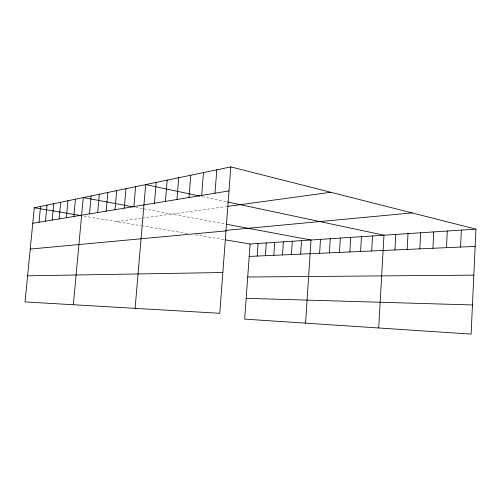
<?xml version="1.0" encoding="UTF-8"?>
<svg xmlns="http://www.w3.org/2000/svg" width="501" height="501" viewBox="0 0 501 501"><rect width="100%" height="100%" fill="white"/><g stroke="black" fill="none" stroke-linecap="round" stroke-linejoin="round"><path stroke-width="0.38" stroke-dasharray="2.5 1.88" d="M116.789 221.611L141.639 218.204M142.353 218.104L226.346 206.594M83.986 216.094L140.944 225.669M141.702 225.794L187.837 233.547M195.459 234.831L223.853 239.603M135.677 207.333L142.547 208.616M144.075 208.898L225.381 224.047M202.078 196.574L225.832 201.621"/><path stroke-width="0.75" d="M475.95 229.126L471.115 334.098L244.663 319.124L250.105 244.012L475.95 229.126L230.811 166.902L34.293 207.746L25.05 301.921L219.776 313.288L230.811 166.902M460.557 247.049L461.371 230.091M446.485 247.676L447.312 231.017M432.914 248.277L433.747 231.907M419.813 248.859L420.658 232.771M407.156 249.417L408.008 233.604M394.926 249.961L395.79 234.412M378.7 327.986L383.973 235.188L227.354 201.941M360.582 251.477L361.465 236.672M371.661 250.988L372.531 235.946M349.855 251.953L350.738 237.38M329.382 252.861L330.272 238.733M339.459 252.416L340.348 238.063M319.6 253.293L320.496 239.372M300.631 254.139L301.527 240.624M305.579 323.151L311.015 239.998L226.139 224.185M291.425 254.546L292.327 241.231M273.809 255.322L274.711 242.39M282.489 254.94L283.391 241.82M257.182 256.061L258.078 243.486M265.38 255.698L266.275 242.947M214.998 193.211L216.795 169.814M201.684 195.403L203.475 172.588M176.941 199.486L178.713 177.73M189.015 197.494L190.793 175.218M165.43 201.383L167.19 180.128M154.44 203.199L156.187 182.414M133.88 206.587L135.596 186.691M135.113 308.347L145.666 184.6L199.868 196.104M124.248 208.178L125.958 188.695M106.162 211.159L107.84 192.459M115.017 209.7L116.708 190.618M89.491 213.908L91.138 195.935M97.664 212.562L99.323 194.231M73.346 304.74L83.26 197.569L133.385 206.907M66.345 217.722L67.948 200.751M73.841 216.488L75.457 199.191M45.478 221.166L47.031 205.097M52.179 220.064L53.751 203.7M59.131 218.918L60.715 202.254M39.015 222.231L40.55 206.443M32.772 223.264L229.007 190.9M227.849 206.387L330.773 192.278M225.675 230.391L412.079 212.912M30.235 249.06L225.989 230.898M249.21 256.412L475.155 246.404M27.611 275.807L222.851 272.513M247.719 277.009L473.833 275.143M246.173 298.333L472.456 304.959M34.293 207.746L81.732 215.718M225.394 239.86L250.105 244.012"/></g></svg>
